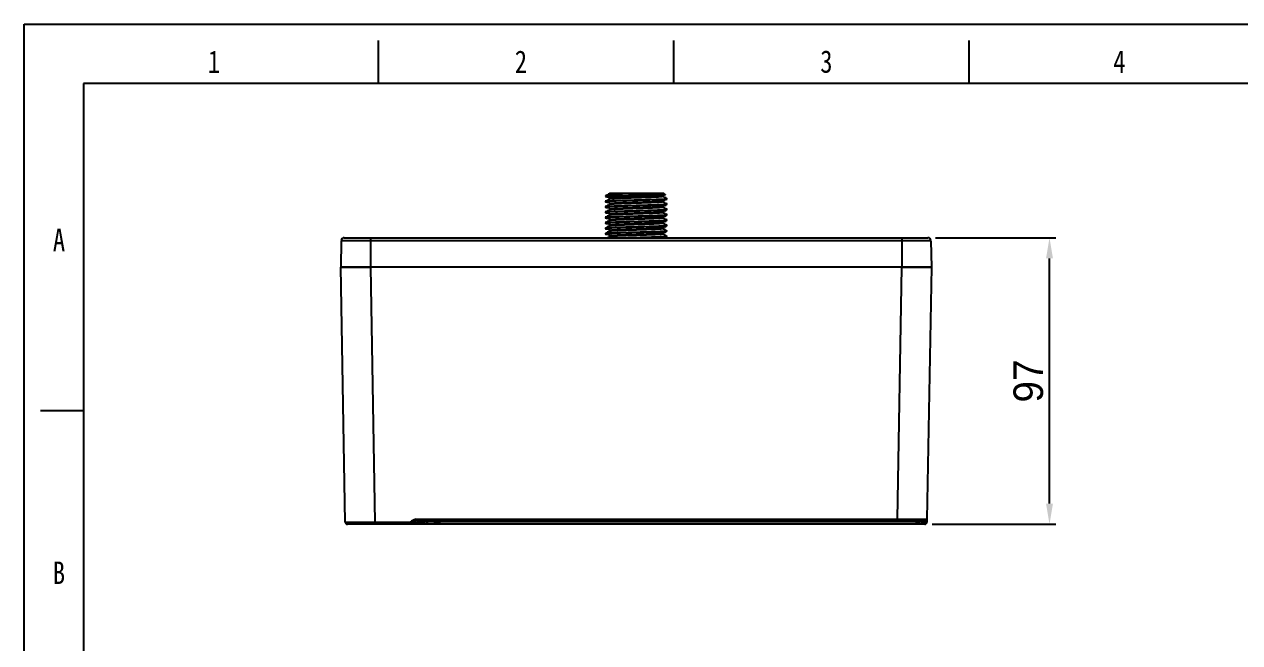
# Model space of a CAD drawing. Header units: millimetres. Extents: x 2782 to 3622, y -389 to 205.
# Drawn here: x 2781.6 to 3193.2, y -4.5 to 204.9 of the extents above; entities that cross this region are included whole.
import ezdxf

# ---------------------------------------------------------------- set-up
doc = ezdxf.new("R2010")
doc.units = ezdxf.units.MM
doc.header["$LTSCALE"] = 32.67
doc.header["$PDMODE"] = 3
doc.header["$PDSIZE"] = 0.3
doc.layers.get('0').update_dxf_attribs({"linetype": 'CONTINUOUS'})
doc.layers.get('Defpoints').update_dxf_attribs({"linetype": 'CONTINUOUS'})
doc.styles.add('ROMANS', font='Gulim.ttf')
doc.styles.get("Standard").update_dxf_attribs({"font": 'txt', "width": 0.8})
doc.dimstyles.new('A-0_FOR_A4', dxfattribs={"dimscale": 0, "dimtxt": 10, "dimasz": 7, "dimexe": 2.2, "dimexo": 2.5, "dimgap": 2, "dimtad": 1, "dimdec": 1, "dimdsep": 46, "dimtxsty": 'ROMANS', "dimcen": 0, "dimclrd": 3, "dimclre": 3, "dimclrt": 2, "dimadec": 4, "dimazin": 2, "dimtfac": 1, "dimtdec": 1, "dimtmove": 0, "dimatfit": 0, "dimfxl": 0, "dimarcsym": 0})

# ---------------------------------------------------------------- blocks, each defined once
blk = doc.blocks.new('*D54')
at = {"color": 3, "lineweight": -2}
for p, q in [((3090.1, 132.63), (3130.95, 132.63)), ((3128.75, 42.63), (3128.75, 125.63)), ((3088.99, 35.63), (3130.95, 35.63))]:
    blk.add_line(p, q, dxfattribs=at)
at = {"color": 3}
for points in [[(3127.58, 125.63), (3129.92, 125.63), (3128.75, 132.63)], [(3127.58, 42.63), (3129.92, 42.63), (3128.75, 35.63)]]:
    blk.add_solid(points, dxfattribs=at)
at = {"layer": 'Defpoints', "color": 0}
for p in [(3087.6, 132.63), (3128.75, 132.63), (3086.49, 35.63)]:
    blk.add_point(p, dxfattribs=at)
at = {"color": 2, "insert": (3121.62, 84.13), "char_height": 10, "attachment_point": 5, "rotation": 90, "style": 'ROMANS'}
blk.add_mtext('97', dxfattribs=at)

msp = doc.modelspace()

# ---------------------------------------------------------------- linework, layer by layer
at = {"color": 7, "linetype": 'Continuous'}
for p, q in [((2781.57, -389.11), (2781.57, 204.89)), ((2781.57, 204.89), (3621.56, 204.89)), ((2901.57, 184.89), (2901.57, 199.42)), ((3001.57, 184.89), (3001.57, 199.42)), ((3101.57, 184.89), (3101.57, 199.42)), ((2801.57, 184.89), (2801.57, -369.11)), ((3601.56, 184.89), (2801.57, 184.89)), ((2801.57, 74.09), (2787.03, 74.09))]:
    msp.add_line(p, q, dxfattribs=at)
at = {"color": 7}
for p, q in [((2978.73, 147), (2978.35, 146.63)), ((2978.35, 144.98), (2978.35, 144.81)), ((2998.15, 147.63), (2984.2, 147.63)), ((2998.54, 147.24), (2998.15, 147.63)), ((2999.15, 145.72), (2999.15, 145.89)), ((2999.15, 143.91), (2999.15, 144.08)), ((2978.35, 143.17), (2978.35, 143)), ((2978.35, 141.35), (2978.35, 141.18)), ((2999.15, 142.09), (2999.15, 142.26)), ((2999.15, 140.28), (2999.15, 140.45)), ((2978.35, 139.54), (2978.35, 139.37)), ((2978.35, 137.73), (2978.35, 137.56)), ((2978.35, 135.91), (2978.35, 135.74)), ((2999.15, 138.46), (2999.15, 138.63)), ((2999.15, 136.65), (2999.15, 136.82)), ((2898.75, 132.63), (2898.75, 131.64)), ((2898.75, 132.63), (3078.75, 132.63)), ((2978.35, 134.1), (2978.35, 133.93)), ((2999.15, 134.83), (2999.15, 135)), ((2999.15, 133.02), (2999.15, 133.19)), ((3078.75, 132.63), (3078.75, 131.64)), ((2888.91, 131.64), (2888.75, 122.63)), ((2898.75, 131.64), (2898.75, 122.63)), ((3078.75, 131.64), (2898.75, 131.64)), ((3078.75, 131.64), (3078.75, 122.63)), ((3088.59, 131.64), (3088.75, 122.63)), ((2888.75, 122.63), (2898.75, 122.63)), ((2890.26, 36.36), (2888.75, 122.63)), ((3078.75, 122.63), (2898.75, 122.63)), ((2898.75, 122.63), (2900.25, 36.36)), ((3077.26, 37.36), (3078.75, 122.63)), ((3078.75, 122.63), (3088.75, 122.63)), ((3088.75, 122.63), (3087.26, 37.36)), ((2914.15, 37.36), (3077.26, 37.36)), ((3077.26, 37.36), (3077.26, 36.63)), ((2900.25, 35.63), (2891.01, 35.63)), ((2900.25, 36.36), (2912.21, 36.36)), ((2900.25, 36.36), (2900.25, 35.63)), ((2912.21, 35.63), (2900.25, 35.63)), ((2912.21, 36.36), (2912.21, 35.63)), ((3086.49, 35.63), (2912.21, 35.63)), ((2912.47, 35.96), (2914.63, 35.96)), ((2917.73, 35.9), (2916.65, 35.9)), ((3077.26, 36.63), (2917.29, 36.63)), ((2920.46, 35.96), (3084.25, 35.96)), ((3086.51, 36.63), (3077.26, 36.63)), ((3085.38, 35.9), (3084.25, 35.96)), ((3085.87, 35.9), (3085.38, 35.9)), ((3086.84, 35.98), (3086.75, 35.94))]:
    msp.add_line(p, q, dxfattribs=at)
at = {"color": 8}
msp.add_line((2922.84, 36.63), (2920.46, 35.96), dxfattribs=at)
at = {"color": 7, "flags": 128}
for points in [[(2979.7, 145.92), (2979.7, 145.81), (2979.7, 145.69)], [(2979.7, 144.11), (2979.7, 143.99), (2979.7, 143.88)], [(2997.8, 146.59), (2997.8, 146.71), (2997.8, 146.82)], [(2997.8, 144.78), (2997.8, 144.9), (2997.8, 145.01)], [(2979.7, 142.3), (2979.7, 142.18), (2979.7, 142.07)], [(2979.7, 140.48), (2979.7, 140.36), (2979.7, 140.25)], [(2997.8, 142.97), (2997.8, 143.08), (2997.8, 143.2)], [(2997.8, 141.15), (2997.8, 141.27), (2997.8, 141.38)], [(2979.7, 138.67), (2979.7, 138.55), (2979.7, 138.44)], [(2979.7, 136.85), (2979.7, 136.73), (2979.7, 136.62)], [(2997.8, 139.34), (2997.8, 139.46), (2997.8, 139.57)], [(2997.8, 137.52), (2997.8, 137.64), (2997.8, 137.75)], [(2997.8, 135.71), (2997.8, 135.83), (2997.8, 135.94)], [(2979.7, 135.04), (2979.7, 134.92), (2979.7, 134.81)], [(2979.7, 133.22), (2979.7, 133.11), (2979.7, 132.99)], [(2997.8, 133.89), (2997.8, 134.01), (2997.8, 134.12)], [(3087.26, 37.36), (3087.26, 37.05), (3087.25, 36.71), (3087.24, 36.36)], [(2912.47, 35.96), (2912.45, 35.89), (2912.42, 35.82), (2912.39, 35.76), (2912.36, 35.72), (2912.33, 35.68), (2912.29, 35.65), (2912.25, 35.63), (2912.21, 35.63)], [(3086.84, 35.98), (3086.81, 36.13), (3086.78, 36.26), (3086.77, 36.37), (3086.76, 36.47), (3086.77, 36.56), (3086.79, 36.63), (3086.82, 36.68), (3086.85, 36.71)]]:
    msp.add_lwpolyline(points, dxfattribs=at)
at = {"color": 7}
for centre, radius, start, end in [((2889.91, 131.63), 1, 90, 179), ((3087.59, 131.63), 1, 1, 90), ((3086.51, 37.38), 0.75, 270, 359), ((2891.01, 36.38), 0.75, 181, 270), ((2965.09, 69.95), 62.64, 212.4214, 212.8598), ((2914.84, 34.12), 2.71, 95.7156, 108.9488), ((2916.33, 35.03), 1.94, 121.5906, 151.4751), ((2917.53, 35.77), 0.886, 105.5316, 171.8128), ((2918.61, 35.77), 0.886, 105.5316, 171.8128), ((3086.26, 35.77), 0.886, 105.5319, 171.8132), ((3086.75, 35.77), 0.886, 105.5319, 171.8132), ((3086.49, 36.38), 0.75, 270, 359), ((3086.38, 35.97), 0.365, 287.5305, 354.8802), ((3087.55, 36.29), 0.879, 154.5717, 203.4282), ((3086.77, 36.46), 0.48, 278.1206, 348.7532)]:
    msp.add_arc(centre, radius, start, end, dxfattribs=at)
at = {"color": 8}
for centre, radius, start, end in [((2922.13, 35.9), 1.67, 154.2543, 177.9334), ((3086.02, 34.73), 2.16, 118.3447, 145.1643)]:
    msp.add_arc(centre, radius, start, end, dxfattribs=at)
at = {"color": 7}
for centre, major_axis, ratio, start_param, end_param in [((2925.9, 32.61), (16.29, -0.13), 0.414415, 2.380173, 2.571739), ((3077.26, 37.38), (10, -0.01), 0.001308, 4.712672, 6.283164), ((2900.26, 36.38), (10, 0.01), 0.001308, 3.141614, 4.712106), ((2925.9, 32.63), (15.97, -0.11), 0.375539, 2.417427, 2.571413)]:
    msp.add_ellipse(centre, major_axis=major_axis, ratio=ratio, start_param=start_param, end_param=end_param, dxfattribs=at)
for points, knots in [([(2999.08, 145.7), (2999.01, 145.68), (2998.87, 145.64), (2997.82, 145.57), (2996.16, 145.49), (2993.97, 145.42), (2991.43, 145.34), (2988.7, 145.27), (2985.98, 145.19), (2983.45, 145.12), (2981.28, 145.04), (2979.62, 144.96), (2978.57, 144.89), (2978.25, 144.81), (2978.49, 144.75), (2979.09, 144.71), (2979.3, 144.69)], [0, 0, 0, 0, 0.059897, 0.135156, 0.20947, 0.284833, 0.359291, 0.434344, 0.509396, 0.583854, 0.659217, 0.733531, 0.80879, 0.883535, 0.95828, 1, 1, 1, 1]), ([(2998.52, 147.22), (2998.54, 147.22), (2998.58, 147.21), (2998.39, 147.18), (2997.94, 147.15), (2997.21, 147.12), (2996.23, 147.09), (2995.05, 147.06), (2993.67, 147.02), (2992.16, 146.99), (2990.53, 146.96), (2988.85, 146.93), (2987.14, 146.9), (2985.44, 146.86), (2983.76, 146.83), (2982.21, 146.79), (2980.85, 146.76), (2979.79, 146.73), (2979.01, 146.69), (2978.48, 146.66), (2978.39, 146.64), (2978.35, 146.63)], [0, 0, 0, 0, 0.016229, 0.068671, 0.120057, 0.17292, 0.224529, 0.277606, 0.329696, 0.383288, 0.435519, 0.489231, 0.542025, 0.596347, 0.653799, 0.713189, 0.770642, 0.830026, 0.883683, 0.938868, 1, 1, 1, 1]), ([(2978.35, 146.63), (2978.35, 146.63), (2978.35, 146.6), (2978.48, 146.56), (2979.09, 146.52), (2979.3, 146.51)], [0, 0, 0, 0, 0.00206, 0.64252, 1, 1, 1, 1]), ([(2979.72, 145.71), (2979.5, 145.59), (2979.05, 145.35), (2978.6, 145.12), (2978.37, 145)], [0, 0, 0, 0, 0.499925, 1, 1, 1, 1]), ([(2978.44, 145), (2978.49, 145.02), (2978.62, 145.06), (2979.65, 145.14), (2981.31, 145.21), (2983.49, 145.29), (2986.03, 145.36), (2988.75, 145.44), (2991.47, 145.51), (2994.01, 145.59), (2996.18, 145.67), (2997.87, 145.74), (2998.86, 145.82), (2999.27, 145.87), (2999.15, 145.89), (2999.15, 145.89)], [0, 0, 0, 0, 0.064204, 0.149705, 0.234133, 0.319752, 0.404343, 0.48961, 0.574876, 0.659468, 0.745087, 0.829514, 0.915016, 0.999933, 1, 1, 1, 1]), ([(2978.44, 143.19), (2978.49, 143.21), (2978.62, 143.25), (2979.65, 143.32), (2981.31, 143.39), (2983.49, 143.47), (2986.03, 143.55), (2988.75, 143.62), (2991.47, 143.7), (2994.01, 143.77), (2996.18, 143.85), (2997.87, 143.92), (2998.86, 144), (2999.27, 144.05), (2999.15, 144.08), (2999.15, 144.08)], [0, 0, 0, 0, 0.064204, 0.149705, 0.234133, 0.319752, 0.404343, 0.48961, 0.574876, 0.659468, 0.745087, 0.829514, 0.915016, 0.999933, 1, 1, 1, 1]), ([(2978.75, 146.98), (2978.75, 147), (2978.78, 147.05), (2979.15, 147.14), (2979.8, 147.24), (2980.73, 147.35), (2982.1, 147.47), (2983.4, 147.57), (2984.2, 147.63)], [0, 0, 0, 0, 0.082, 0.24458, 0.412169, 0.570163, 0.73284, 1, 1, 1, 1]), ([(2979.72, 147.52), (2979.5, 147.4), (2979.18, 147.24), (2978.87, 147.07), (2978.78, 147.03)], [0, 0, 0, 0, 0.716021, 1, 1, 1, 1]), ([(2979.22, 146.51), (2979.43, 146.39), (2979.84, 146.16), (2980.26, 145.92), (2980.46, 145.81)], [0, 0, 0, 0, 0.5000094, 1, 1, 1, 1]), ([(2979.22, 144.69), (2979.43, 144.58), (2979.84, 144.34), (2980.26, 144.11), (2980.46, 143.99)], [0, 0, 0, 0, 0.50001, 1, 1, 1, 1]), ([(2997.73, 146.81), (2997.68, 146.79), (2997.56, 146.75), (2996.65, 146.68), (2995.2, 146.61), (2993.3, 146.53), (2991.09, 146.45), (2988.72, 146.38), (2986.35, 146.3), (2984.15, 146.23), (2982.26, 146.15), (2980.82, 146.08), (2979.88, 146), (2979.76, 145.95), (2979.7, 145.92)], [0, 0, 0, 0, 0.065266, 0.150763, 0.235185, 0.3208, 0.405386, 0.490648, 0.57591, 0.660496, 0.74611, 0.830533, 0.916029, 1, 1, 1, 1]), ([(2997.73, 145), (2997.68, 144.98), (2997.56, 144.94), (2996.65, 144.86), (2995.2, 144.79), (2993.3, 144.71), (2991.09, 144.64), (2988.72, 144.56), (2986.35, 144.49), (2984.15, 144.41), (2982.26, 144.34), (2980.82, 144.26), (2979.88, 144.18), (2979.76, 144.14), (2979.7, 144.11)], [0, 0, 0, 0, 0.0652664, 0.1507629, 0.2351854, 0.3207998, 0.4053859, 0.4906477, 0.5759095, 0.6604957, 0.74611, 0.8305326, 0.9160291, 1, 1, 1, 1]), ([(2980.54, 147.63), (2980.48, 147.63), (2980.15, 147.63), (2979.86, 147.63), (2979.7, 147.63), (2979.72, 147.63), (2979.73, 147.63)], [0, 0, 0, 0, 0.125951, 0.632428, 0.884593, 1, 1, 1, 1]), ([(2980.54, 147.63), (2980.29, 147.61), (2979.87, 147.57), (2979.8, 147.53), (2979.77, 147.52)], [0, 0, 0, 0, 0.6034694, 1, 1, 1, 1]), ([(2997.8, 146.59), (2997.8, 146.59), (2997.9, 146.57), (2997.54, 146.52), (2996.68, 146.44), (2995.2, 146.37), (2993.31, 146.29), (2991.1, 146.22), (2988.73, 146.14), (2986.36, 146.06), (2984.15, 145.99), (2982.26, 145.91), (2980.82, 145.84), (2979.94, 145.77), (2979.83, 145.72), (2979.78, 145.71)], [0, 0, 0, 0, 0.000775, 0.085885, 0.17158, 0.256198, 0.342011, 0.426794, 0.512253, 0.597713, 0.682496, 0.768309, 0.852927, 0.938622, 1, 1, 1, 1]), ([(2997.8, 144.78), (2997.8, 144.78), (2997.9, 144.75), (2997.54, 144.7), (2996.68, 144.63), (2995.2, 144.55), (2993.31, 144.48), (2991.1, 144.4), (2988.73, 144.33), (2986.36, 144.25), (2984.15, 144.18), (2982.26, 144.1), (2980.82, 144.02), (2979.94, 143.95), (2979.83, 143.91), (2979.78, 143.89)], [0, 0, 0, 0, 0.000775, 0.085885, 0.17158, 0.256198, 0.342011, 0.426794, 0.512253, 0.597713, 0.682496, 0.768309, 0.852927, 0.938622, 1, 1, 1, 1]), ([(2984.2, 147.63), (2983.39, 147.63), (2981.82, 147.63), (2980.96, 147.63), (2980.54, 147.63)], [0, 0, 0, 0, 0.516092, 1, 1, 1, 1]), ([(2997.78, 146.81), (2998.01, 146.93), (2998.26, 147.06), (2998.51, 147.2), (2998.54, 147.21)], [0, 0, 0, 0, 0.888955, 1, 1, 1, 1]), ([(2997.78, 145), (2998.01, 145.12), (2998.46, 145.35), (2998.91, 145.59), (2999.13, 145.7)], [0, 0, 0, 0, 0.4999323, 1, 1, 1, 1]), ([(2999.13, 145.91), (2998.9, 146.03), (2998.46, 146.26), (2998.02, 146.49), (2997.8, 146.6)], [0, 0, 0, 0, 0.508691, 1, 1, 1, 1]), ([(2999.13, 144.09), (2998.9, 144.21), (2998.46, 144.44), (2998.02, 144.67), (2997.8, 144.79)], [0, 0, 0, 0, 0.5086917, 1, 1, 1, 1]), ([(2999.08, 143.89), (2999.01, 143.87), (2998.87, 143.83), (2997.82, 143.75), (2996.16, 143.68), (2993.97, 143.6), (2991.43, 143.53), (2988.7, 143.45), (2985.98, 143.38), (2983.45, 143.3), (2981.28, 143.22), (2979.62, 143.15), (2978.57, 143.07), (2978.25, 143), (2978.49, 142.93), (2979.09, 142.89), (2979.3, 142.88)], [0, 0, 0, 0, 0.059897, 0.135156, 0.20947, 0.284833, 0.359291, 0.434344, 0.509396, 0.583854, 0.659217, 0.733531, 0.80879, 0.883535, 0.95828, 1, 1, 1, 1]), ([(2999.08, 142.08), (2999.01, 142.06), (2998.87, 142.01), (2997.82, 141.94), (2996.16, 141.87), (2993.97, 141.79), (2991.43, 141.71), (2988.7, 141.64), (2985.98, 141.56), (2983.45, 141.49), (2981.28, 141.41), (2979.62, 141.34), (2978.57, 141.26), (2978.25, 141.18), (2978.49, 141.12), (2979.09, 141.08), (2979.3, 141.07)], [0, 0, 0, 0, 0.059897, 0.135156, 0.20947, 0.284833, 0.359291, 0.434344, 0.509396, 0.583854, 0.659217, 0.733531, 0.80879, 0.883535, 0.95828, 1, 1, 1, 1]), ([(2999.08, 140.26), (2999.01, 140.24), (2998.87, 140.2), (2997.82, 140.12), (2996.16, 140.05), (2993.97, 139.97), (2991.43, 139.9), (2988.7, 139.82), (2985.98, 139.75), (2983.45, 139.67), (2981.28, 139.59), (2979.62, 139.52), (2978.57, 139.44), (2978.25, 139.37), (2978.49, 139.31), (2979.09, 139.27), (2979.3, 139.25)], [0, 0, 0, 0, 0.059897, 0.135156, 0.20947, 0.284833, 0.359291, 0.434344, 0.509396, 0.583854, 0.659217, 0.733531, 0.80879, 0.883535, 0.95828, 1, 1, 1, 1]), ([(2979.72, 143.89), (2979.5, 143.77), (2979.05, 143.54), (2978.6, 143.3), (2978.37, 143.19)], [0, 0, 0, 0, 0.499925, 1, 1, 1, 1]), ([(2979.72, 142.08), (2979.5, 141.96), (2979.05, 141.73), (2978.6, 141.49), (2978.37, 141.37)], [0, 0, 0, 0, 0.4999251, 1, 1, 1, 1]), ([(2979.72, 140.26), (2979.5, 140.15), (2979.05, 139.91), (2978.6, 139.68), (2978.37, 139.56)], [0, 0, 0, 0, 0.4999251, 1, 1, 1, 1]), ([(2978.44, 141.37), (2978.49, 141.39), (2978.62, 141.44), (2979.65, 141.51), (2981.31, 141.58), (2983.49, 141.66), (2986.03, 141.73), (2988.75, 141.81), (2991.47, 141.88), (2994.01, 141.96), (2996.18, 142.04), (2997.87, 142.11), (2998.86, 142.19), (2999.27, 142.24), (2999.15, 142.26), (2999.15, 142.26)], [0, 0, 0, 0, 0.064204, 0.149705, 0.234133, 0.319752, 0.404343, 0.48961, 0.574876, 0.659468, 0.745087, 0.829514, 0.915016, 0.999933, 1, 1, 1, 1]), ([(2978.44, 139.56), (2978.49, 139.58), (2978.62, 139.62), (2979.65, 139.69), (2981.31, 139.77), (2983.49, 139.84), (2986.03, 139.92), (2988.75, 139.99), (2991.47, 140.07), (2994.01, 140.14), (2996.18, 140.22), (2997.87, 140.3), (2998.86, 140.37), (2999.27, 140.42), (2999.15, 140.45), (2999.15, 140.45)], [0, 0, 0, 0, 0.064204, 0.149705, 0.234133, 0.319752, 0.404343, 0.48961, 0.574876, 0.659468, 0.745087, 0.829514, 0.915016, 0.999933, 1, 1, 1, 1]), ([(2979.22, 142.88), (2979.43, 142.76), (2979.84, 142.53), (2980.26, 142.29), (2980.46, 142.18)], [0, 0, 0, 0, 0.50001, 1, 1, 1, 1]), ([(2979.22, 141.07), (2979.43, 140.95), (2979.84, 140.71), (2980.26, 140.48), (2980.46, 140.36)], [0, 0, 0, 0, 0.50001, 1, 1, 1, 1]), ([(2997.73, 143.19), (2997.68, 143.17), (2997.56, 143.12), (2996.65, 143.05), (2995.2, 142.98), (2993.3, 142.9), (2991.09, 142.83), (2988.72, 142.75), (2986.35, 142.67), (2984.15, 142.6), (2982.26, 142.52), (2980.82, 142.45), (2979.88, 142.37), (2979.76, 142.32), (2979.7, 142.3)], [0, 0, 0, 0, 0.065266, 0.150763, 0.235185, 0.3208, 0.405386, 0.490648, 0.57591, 0.660496, 0.74611, 0.830533, 0.916029, 1, 1, 1, 1]), ([(2997.73, 141.37), (2997.68, 141.35), (2997.56, 141.31), (2996.65, 141.24), (2995.2, 141.16), (2993.3, 141.08), (2991.09, 141.01), (2988.72, 140.93), (2986.35, 140.86), (2984.15, 140.78), (2982.26, 140.71), (2980.82, 140.63), (2979.88, 140.56), (2979.76, 140.51), (2979.7, 140.48)], [0, 0, 0, 0, 0.065266, 0.150763, 0.235185, 0.3208, 0.405386, 0.490648, 0.57591, 0.660496, 0.74611, 0.830533, 0.916029, 1, 1, 1, 1]), ([(2997.8, 142.97), (2997.8, 142.96), (2997.9, 142.94), (2997.54, 142.89), (2996.68, 142.81), (2995.2, 142.74), (2993.31, 142.66), (2991.1, 142.59), (2988.73, 142.51), (2986.36, 142.43), (2984.15, 142.36), (2982.26, 142.28), (2980.82, 142.21), (2979.94, 142.14), (2979.83, 142.1), (2979.78, 142.08)], [0, 0, 0, 0, 0.000775, 0.085885, 0.17158, 0.256198, 0.342011, 0.426794, 0.512253, 0.597713, 0.682496, 0.768309, 0.852927, 0.938622, 1, 1, 1, 1]), ([(2997.8, 141.15), (2997.8, 141.15), (2997.9, 141.13), (2997.54, 141.08), (2996.68, 141), (2995.2, 140.92), (2993.31, 140.85), (2991.1, 140.77), (2988.73, 140.7), (2986.36, 140.62), (2984.15, 140.55), (2982.26, 140.47), (2980.82, 140.4), (2979.94, 140.33), (2979.83, 140.28), (2979.78, 140.26)], [0, 0, 0, 0, 0.0007753, 0.0858846, 0.1715795, 0.2561981, 0.3420112, 0.4267937, 0.5122535, 0.5977132, 0.6824958, 0.7683088, 0.8529274, 0.9386224, 1, 1, 1, 1]), ([(2997.78, 143.19), (2998.01, 143.3), (2998.46, 143.54), (2998.91, 143.77), (2999.13, 143.89)], [0, 0, 0, 0, 0.4999323, 1, 1, 1, 1]), ([(2997.78, 141.37), (2998.01, 141.49), (2998.46, 141.72), (2998.91, 141.96), (2999.13, 142.08)], [0, 0, 0, 0, 0.499932, 1, 1, 1, 1]), ([(2997.78, 139.56), (2998.01, 139.67), (2998.46, 139.91), (2998.91, 140.14), (2999.13, 140.26)], [0, 0, 0, 0, 0.499933, 1, 1, 1, 1]), ([(2999.13, 142.28), (2998.9, 142.4), (2998.46, 142.63), (2998.02, 142.86), (2997.8, 142.97)], [0, 0, 0, 0, 0.508692, 1, 1, 1, 1]), ([(2999.13, 140.47), (2998.9, 140.58), (2998.46, 140.81), (2998.02, 141.05), (2997.8, 141.16)], [0, 0, 0, 0, 0.508692, 1, 1, 1, 1]), ([(2999.08, 138.45), (2999.01, 138.43), (2998.87, 138.38), (2997.82, 138.31), (2996.16, 138.24), (2993.97, 138.16), (2991.43, 138.09), (2988.7, 138.01), (2985.98, 137.93), (2983.45, 137.86), (2981.28, 137.78), (2979.62, 137.71), (2978.57, 137.63), (2978.25, 137.56), (2978.49, 137.49), (2979.09, 137.45), (2979.3, 137.44)], [0, 0, 0, 0, 0.059897, 0.135156, 0.20947, 0.284833, 0.359291, 0.434344, 0.509396, 0.583854, 0.659217, 0.733531, 0.80879, 0.883535, 0.95828, 1, 1, 1, 1]), ([(2999.08, 136.63), (2999.01, 136.61), (2998.87, 136.57), (2997.82, 136.5), (2996.16, 136.42), (2993.97, 136.34), (2991.43, 136.27), (2988.7, 136.19), (2985.98, 136.12), (2983.45, 136.04), (2981.28, 135.97), (2979.62, 135.89), (2978.57, 135.82), (2978.25, 135.74), (2978.49, 135.68), (2979.09, 135.64), (2979.3, 135.62)], [0, 0, 0, 0, 0.059897, 0.135156, 0.20947, 0.284833, 0.359291, 0.434344, 0.509396, 0.583854, 0.659217, 0.733531, 0.80879, 0.883535, 0.95828, 1, 1, 1, 1]), ([(2979.72, 138.45), (2979.5, 138.33), (2979.05, 138.1), (2978.6, 137.86), (2978.37, 137.74)], [0, 0, 0, 0, 0.4999251, 1, 1, 1, 1]), ([(2979.72, 136.64), (2979.5, 136.52), (2979.05, 136.28), (2978.6, 136.05), (2978.37, 135.93)], [0, 0, 0, 0, 0.4999251, 1, 1, 1, 1]), ([(2978.44, 137.74), (2978.49, 137.76), (2978.62, 137.81), (2979.65, 137.88), (2981.31, 137.95), (2983.49, 138.03), (2986.03, 138.1), (2988.75, 138.18), (2991.47, 138.26), (2994.01, 138.33), (2996.18, 138.41), (2997.87, 138.48), (2998.86, 138.56), (2999.27, 138.61), (2999.15, 138.63), (2999.15, 138.63)], [0, 0, 0, 0, 0.064204, 0.149705, 0.234133, 0.319752, 0.404343, 0.48961, 0.574876, 0.659468, 0.745087, 0.829514, 0.915016, 0.999933, 1, 1, 1, 1]), ([(2978.44, 135.93), (2978.49, 135.95), (2978.62, 135.99), (2979.65, 136.06), (2981.31, 136.14), (2983.49, 136.22), (2986.03, 136.29), (2988.75, 136.37), (2991.47, 136.44), (2994.01, 136.52), (2996.18, 136.59), (2997.87, 136.67), (2998.86, 136.74), (2999.27, 136.79), (2999.15, 136.82), (2999.15, 136.82)], [0, 0, 0, 0, 0.064204, 0.149705, 0.234133, 0.319752, 0.404343, 0.48961, 0.574876, 0.659468, 0.745087, 0.829514, 0.915016, 0.999933, 1, 1, 1, 1]), ([(2979.22, 139.25), (2979.43, 139.13), (2979.84, 138.9), (2980.26, 138.67), (2980.46, 138.55)], [0, 0, 0, 0, 0.50001, 1, 1, 1, 1]), ([(2979.22, 137.44), (2979.43, 137.32), (2979.84, 137.09), (2980.26, 136.85), (2980.46, 136.73)], [0, 0, 0, 0, 0.50001, 1, 1, 1, 1]), ([(2997.73, 139.56), (2997.68, 139.54), (2997.56, 139.49), (2996.65, 139.42), (2995.2, 139.35), (2993.3, 139.27), (2991.09, 139.2), (2988.72, 139.12), (2986.35, 139.04), (2984.15, 138.97), (2982.26, 138.89), (2980.82, 138.82), (2979.88, 138.74), (2979.76, 138.69), (2979.7, 138.67)], [0, 0, 0, 0, 0.065266, 0.150763, 0.235185, 0.3208, 0.405386, 0.490648, 0.57591, 0.660496, 0.74611, 0.830533, 0.916029, 1, 1, 1, 1]), ([(2997.73, 137.74), (2997.68, 137.72), (2997.56, 137.68), (2996.65, 137.61), (2995.2, 137.53), (2993.3, 137.46), (2991.09, 137.38), (2988.72, 137.31), (2986.35, 137.23), (2984.15, 137.16), (2982.26, 137.08), (2980.82, 137.01), (2979.88, 136.93), (2979.76, 136.88), (2979.7, 136.85)], [0, 0, 0, 0, 0.0652664, 0.1507629, 0.2351854, 0.3207998, 0.4053859, 0.4906477, 0.5759095, 0.6604957, 0.74611, 0.8305326, 0.9160291, 1, 1, 1, 1]), ([(2997.73, 135.93), (2997.68, 135.91), (2997.56, 135.86), (2996.65, 135.79), (2995.2, 135.72), (2993.3, 135.64), (2991.09, 135.57), (2988.72, 135.49), (2986.35, 135.42), (2984.15, 135.34), (2982.26, 135.26), (2980.82, 135.19), (2979.88, 135.11), (2979.76, 135.06), (2979.7, 135.04)], [0, 0, 0, 0, 0.065266, 0.150763, 0.235185, 0.3208, 0.405386, 0.490648, 0.57591, 0.660496, 0.74611, 0.830533, 0.916029, 1, 1, 1, 1]), ([(2997.8, 139.34), (2997.8, 139.34), (2997.9, 139.31), (2997.54, 139.26), (2996.68, 139.18), (2995.2, 139.11), (2993.31, 139.03), (2991.1, 138.96), (2988.73, 138.88), (2986.36, 138.81), (2984.15, 138.73), (2982.26, 138.65), (2980.82, 138.58), (2979.94, 138.51), (2979.83, 138.47), (2979.78, 138.45)], [0, 0, 0, 0, 0.000775, 0.085885, 0.17158, 0.256198, 0.342011, 0.426794, 0.512253, 0.597713, 0.682496, 0.768309, 0.852927, 0.938622, 1, 1, 1, 1]), ([(2997.8, 137.52), (2997.8, 137.52), (2997.9, 137.5), (2997.54, 137.45), (2996.68, 137.37), (2995.2, 137.3), (2993.31, 137.22), (2991.1, 137.14), (2988.73, 137.07), (2986.36, 136.99), (2984.15, 136.92), (2982.26, 136.84), (2980.82, 136.77), (2979.94, 136.7), (2979.83, 136.65), (2979.78, 136.64)], [0, 0, 0, 0, 0.000775, 0.085885, 0.17158, 0.256198, 0.342011, 0.426794, 0.512253, 0.597713, 0.682496, 0.768309, 0.852927, 0.938622, 1, 1, 1, 1]), ([(2997.78, 137.74), (2998.01, 137.86), (2998.46, 138.1), (2998.91, 138.33), (2999.13, 138.45)], [0, 0, 0, 0, 0.4999323, 1, 1, 1, 1]), ([(2997.78, 135.93), (2998.01, 136.05), (2998.46, 136.28), (2998.91, 136.52), (2999.13, 136.63)], [0, 0, 0, 0, 0.499933, 1, 1, 1, 1]), ([(2999.13, 138.65), (2998.9, 138.77), (2998.46, 139), (2998.02, 139.23), (2997.8, 139.34)], [0, 0, 0, 0, 0.508692, 1, 1, 1, 1]), ([(2999.13, 136.84), (2998.9, 136.95), (2998.46, 137.19), (2998.02, 137.42), (2997.8, 137.53)], [0, 0, 0, 0, 0.508692, 1, 1, 1, 1]), ([(2889.91, 132.63), (2890, 132.63), (2890.2, 132.63), (2891.72, 132.63), (2893.96, 132.63), (2896.45, 132.63), (2898.09, 132.63), (2898.75, 132.63)], [0, 0, 0, 0, 0.214535, 0.429092, 0.643779, 0.858238, 1, 1, 1, 1]), ([(2999.08, 134.82), (2999.01, 134.8), (2998.87, 134.75), (2997.82, 134.68), (2996.16, 134.61), (2993.97, 134.53), (2991.43, 134.46), (2988.7, 134.38), (2985.98, 134.3), (2983.45, 134.23), (2981.28, 134.15), (2979.62, 134.08), (2978.57, 134), (2978.25, 133.93), (2978.49, 133.86), (2979.09, 133.82), (2979.3, 133.81)], [0, 0, 0, 0, 0.059897, 0.135156, 0.20947, 0.284833, 0.359291, 0.434344, 0.509396, 0.583854, 0.659217, 0.733531, 0.80879, 0.883535, 0.95828, 1, 1, 1, 1]), ([(2979.72, 134.82), (2979.5, 134.7), (2979.05, 134.47), (2978.6, 134.23), (2978.37, 134.12)], [0, 0, 0, 0, 0.4999251, 1, 1, 1, 1]), ([(2978.44, 134.12), (2978.49, 134.13), (2978.62, 134.18), (2979.65, 134.25), (2981.31, 134.32), (2983.49, 134.4), (2986.03, 134.47), (2988.75, 134.55), (2991.47, 134.63), (2994.01, 134.7), (2996.18, 134.78), (2997.87, 134.85), (2998.86, 134.93), (2999.27, 134.98), (2999.15, 135), (2999.15, 135)], [0, 0, 0, 0, 0.064204, 0.149705, 0.234133, 0.319752, 0.404343, 0.48961, 0.574876, 0.659468, 0.745087, 0.829514, 0.915016, 0.999933, 1, 1, 1, 1]), ([(2979.72, 133.01), (2979.5, 132.89), (2979.25, 132.76), (2979.01, 132.64), (2978.99, 132.63)], [0, 0, 0, 0, 0.928484, 1, 1, 1, 1]), ([(2979.22, 135.62), (2979.43, 135.51), (2979.84, 135.27), (2980.26, 135.04), (2980.46, 134.92)], [0, 0, 0, 0, 0.50001, 1, 1, 1, 1]), ([(2979.22, 133.81), (2979.43, 133.69), (2979.84, 133.46), (2980.26, 133.22), (2980.46, 133.11)], [0, 0, 0, 0, 0.50001, 1, 1, 1, 1]), ([(2997.73, 134.11), (2997.68, 134.09), (2997.56, 134.05), (2996.65, 133.98), (2995.2, 133.91), (2993.3, 133.83), (2991.09, 133.75), (2988.72, 133.68), (2986.35, 133.6), (2984.15, 133.53), (2982.26, 133.45), (2980.82, 133.38), (2979.88, 133.3), (2979.76, 133.25), (2979.7, 133.22)], [0, 0, 0, 0, 0.065266, 0.150763, 0.235185, 0.3208, 0.405386, 0.490648, 0.57591, 0.660496, 0.74611, 0.830533, 0.916029, 1, 1, 1, 1]), ([(2997.8, 135.71), (2997.8, 135.71), (2997.9, 135.68), (2997.54, 135.63), (2996.68, 135.55), (2995.2, 135.48), (2993.31, 135.4), (2991.1, 135.33), (2988.73, 135.25), (2986.36, 135.18), (2984.15, 135.1), (2982.26, 135.03), (2980.82, 134.95), (2979.94, 134.88), (2979.83, 134.84), (2979.78, 134.82)], [0, 0, 0, 0, 0.0007753, 0.0858846, 0.1715795, 0.2561981, 0.3420112, 0.4267937, 0.5122535, 0.5977132, 0.6824958, 0.7683088, 0.8529274, 0.9386224, 1, 1, 1, 1]), ([(2997.8, 133.89), (2997.8, 133.89), (2997.9, 133.87), (2997.54, 133.82), (2996.68, 133.74), (2995.2, 133.67), (2993.31, 133.59), (2991.1, 133.52), (2988.73, 133.44), (2986.36, 133.36), (2984.15, 133.29), (2982.26, 133.21), (2980.82, 133.14), (2979.94, 133.07), (2979.83, 133.02), (2979.78, 133.01)], [0, 0, 0, 0, 0.000775, 0.085885, 0.17158, 0.256198, 0.342011, 0.426794, 0.512253, 0.597713, 0.682496, 0.768309, 0.852927, 0.938622, 1, 1, 1, 1]), ([(2984.91, 132.63), (2985.28, 132.64), (2986.49, 132.67), (2988.76, 132.74), (2991.47, 132.81), (2994.01, 132.89), (2996.18, 132.97), (2997.87, 133.04), (2998.86, 133.12), (2999.27, 133.17), (2999.15, 133.19), (2999.15, 133.19)], [0, 0, 0, 0, 0.061035, 0.195445, 0.329856, 0.463201, 0.598167, 0.731255, 0.866035, 0.999894, 1, 1, 1, 1]), ([(2999.08, 133), (2999.01, 132.98), (2998.87, 132.94), (2997.82, 132.87), (2996.16, 132.79), (2993.96, 132.72), (2992.12, 132.66), (2991.04, 132.63), (2990.86, 132.63)], [0, 0, 0, 0, 0.1600297, 0.3611039, 0.5596536, 0.7610047, 0.9599391, 1, 1, 1, 1]), ([(2997.78, 134.11), (2998.01, 134.23), (2998.46, 134.47), (2998.91, 134.7), (2999.13, 134.82)], [0, 0, 0, 0, 0.499932, 1, 1, 1, 1]), ([(2999.13, 135.02), (2998.9, 135.14), (2998.46, 135.37), (2998.02, 135.6), (2997.8, 135.72)], [0, 0, 0, 0, 0.508692, 1, 1, 1, 1]), ([(2999.13, 133.21), (2998.9, 133.33), (2998.46, 133.56), (2998.02, 133.79), (2997.8, 133.9)], [0, 0, 0, 0, 0.508692, 1, 1, 1, 1]), ([(2998.41, 132.63), (2998.42, 132.64), (2998.67, 132.76), (2998.91, 132.89), (2999.13, 133)], [0, 0, 0, 0, 0.067524, 1, 1, 1, 1]), ([(3078.75, 132.63), (3079.74, 132.63), (3081.73, 132.63), (3084.38, 132.63), (3086.38, 132.63), (3087.44, 132.63), (3087.55, 132.63), (3087.59, 132.63)], [0, 0, 0, 0, 0.214535, 0.429092, 0.643779, 0.858238, 1, 1, 1, 1]), ([(2898.75, 131.64), (2898.75, 131.64), (2898.02, 131.64), (2896.74, 131.64), (2894.99, 131.64), (2893.52, 131.64), (2892.18, 131.64), (2891.03, 131.64), (2890.1, 131.64), (2889.43, 131.64), (2888.99, 131.64), (2888.94, 131.64), (2888.91, 131.64)], [0, 0, 0, 0, 0.000004, 0.141315, 0.247076, 0.355913, 0.461787, 0.570735, 0.676541, 0.785398, 0.891178, 1, 1, 1, 1]), ([(3088.59, 131.64), (3088.59, 131.64), (3088.59, 131.64), (3088.45, 131.64), (3087.9, 131.64), (3087.14, 131.64), (3086.14, 131.64), (3084.94, 131.64), (3083.55, 131.64), (3082.04, 131.64), (3080.42, 131.64), (3079.31, 131.64), (3078.75, 131.64)], [0, 0, 0, 0, 0.000004, 0.141315, 0.247076, 0.355913, 0.461787, 0.570735, 0.676541, 0.785398, 0.891178, 1, 1, 1, 1]), ([(2898.75, 122.63), (2898.19, 122.63), (2897.06, 122.63), (2895.43, 122.63), (2893.88, 122.63), (2892.48, 122.63), (2891.25, 122.63), (2890.23, 122.63), (2889.47, 122.63), (2888.88, 122.63), (2888.8, 122.63), (2888.75, 122.63)], [0, 0, 0, 0, 0.107319, 0.214644, 0.321971, 0.429309, 0.536704, 0.644106, 0.7514, 0.858696, 1, 1, 1, 1]), ([(3088.75, 122.63), (3088.72, 122.63), (3088.67, 122.63), (3088.23, 122.63), (3087.54, 122.63), (3086.61, 122.63), (3085.44, 122.63), (3084.09, 122.63), (3082.58, 122.63), (3080.8, 122.63), (3079.49, 122.63), (3078.75, 122.63)], [0, 0, 0, 0, 0.105794, 0.214641, 0.320438, 0.429306, 0.535162, 0.644106, 0.749866, 0.858702, 1, 1, 1, 1]), ([(2913.96, 36.69), (2913.98, 36.77), (2914.03, 36.93), (2914.1, 37.17), (2914.14, 37.32), (2914.15, 37.36), (2914.15, 37.36)], [0, 0, 0, 0, 0.4060676, 0.8249584, 0.9926239, 1, 1, 1, 1]), ([(2914.15, 37.36), (2914.15, 37.36), (2914.17, 37.33), (2914.26, 37.21), (2914.41, 37.01), (2914.52, 36.88), (2914.57, 36.82)], [0, 0, 0, 0, 0.007501, 0.177377, 0.59731, 1, 1, 1, 1]), ([(3087.26, 37.36), (3087.26, 37.36), (3087.26, 37.35), (3087.26, 37.29), (3087.25, 37.19), (3087.23, 37.03), (3087.21, 36.88), (3087.14, 36.6), (3087.03, 36.29), (3086.89, 36.07), (3086.84, 35.98)], [0, 0, 0, 0, 0.003764, 0.015613, 0.134542, 0.202982, 0.337779, 0.466068, 0.797083, 1, 1, 1, 1]), ([(2914.63, 35.96), (2914.52, 36.01), (2914.3, 36.12), (2914.11, 36.3), (2913.99, 36.5), (2913.97, 36.61), (2913.96, 36.69)], [0, 0, 0, 0, 0.30956, 0.648744, 0.767986, 1, 1, 1, 1]), ([(2914.57, 36.82), (2914.58, 36.81), (2914.61, 36.79), (2914.82, 36.74), (2915.06, 36.71), (2915.27, 36.69), (2915.31, 36.69)], [0, 0, 0, 0, 0.049349, 0.187177, 0.836516, 1, 1, 1, 1]), ([(2916.65, 35.9), (2916.2, 35.9), (2915.52, 35.91), (2914.85, 35.95), (2914.63, 35.96)], [0, 0, 0, 0, 0.66639, 1, 1, 1, 1]), ([(2915.31, 36.69), (2915.81, 36.66), (2916.47, 36.63), (2917.13, 36.63), (2917.29, 36.63)], [0, 0, 0, 0, 0.750019, 1, 1, 1, 1]), ([(2920.46, 35.96), (2920, 35.94), (2919.09, 35.91), (2918.18, 35.9), (2917.73, 35.9)], [0, 0, 0, 0, 0.503992, 1, 1, 1, 1]), ([(3084.25, 35.96), (3084.04, 36.13), (3083.72, 36.41), (3083.54, 36.73), (3083.48, 36.85)], [0, 0, 0, 0, 0.6326099, 1, 1, 1, 1]), ([(3086.75, 35.94), (3086.7, 35.94), (3086.41, 35.91), (3086.12, 35.9), (3085.87, 35.9)], [0, 0, 0, 0, 0.159295, 1, 1, 1, 1])]:
    msp.add_open_spline(points, degree=3, knots=knots, dxfattribs=at)

# ---------------------------------------------------------------- texts
at = {"char_height": 7.62, "attachment_point": 5}
for s, width, insert in [('1', 50, (2845.79, 192.23)), ('2', 50, (2949.75, 192.23)), ('3', 50, (3053.19, 192.23)), ('4', 50, (3152.42, 192.23)), ('A', 10, (2793.31, 131.89)), ('B', 10, (2793.31, 19.2))]:
    msp.add_mtext_dynamic_manual_height_columns(s, width=width, gutter_width=12.5, heights=[0], dxfattribs=dict(at, insert=insert))

# ---------------------------------------------------------------- dimensions: what is measured, and where the dimension line sits
dim = msp.add_linear_dim(base=(3128.75, 132.63), p1=(3086.49, 35.63), p2=(3087.6, 132.63), angle=90, dimstyle='A-0_FOR_A4', override={"dimscale": 1})
dim.commit()
dim.dimension.update_dxf_attribs({"geometry": '*D54', "text_midpoint": (3121.62, 84.13)})

doc.saveas('drawing.dxf')
